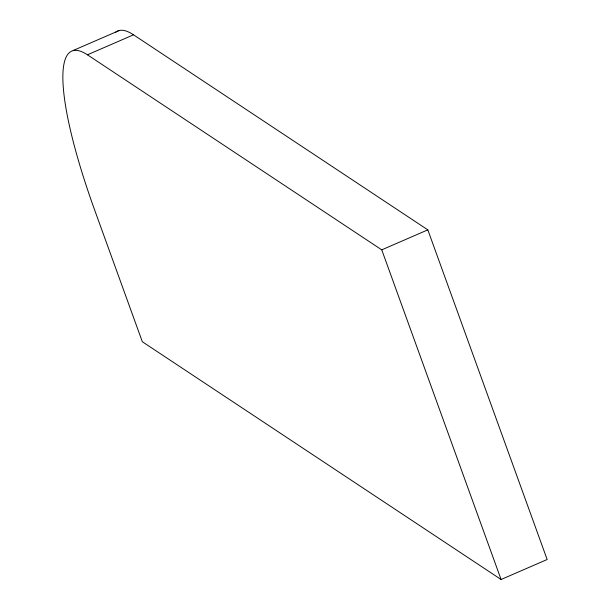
<?xml version="1.0" encoding="UTF-8"?>
<svg xmlns="http://www.w3.org/2000/svg" width="610" height="610" viewBox="0 0 610 610"><rect width="100%" height="100%" fill="white"/><g stroke="black" fill="none" stroke-linecap="round" stroke-linejoin="round"><path stroke-width="0.91" d="M73.2 50.485L119.285 30.5M87.444 54.801L133.521 34.816L427.824 229.863L547.155 559.515L501.077 579.5L142.328 341.737L94.596 209.878A219.73 44.095 66.6 0 1 87.444 54.801L381.746 249.848L501.077 579.5M381.746 249.848L427.824 229.863M115.572 32.315A219.73 44.095 66.6 0 1 133.521 34.816"/></g></svg>
